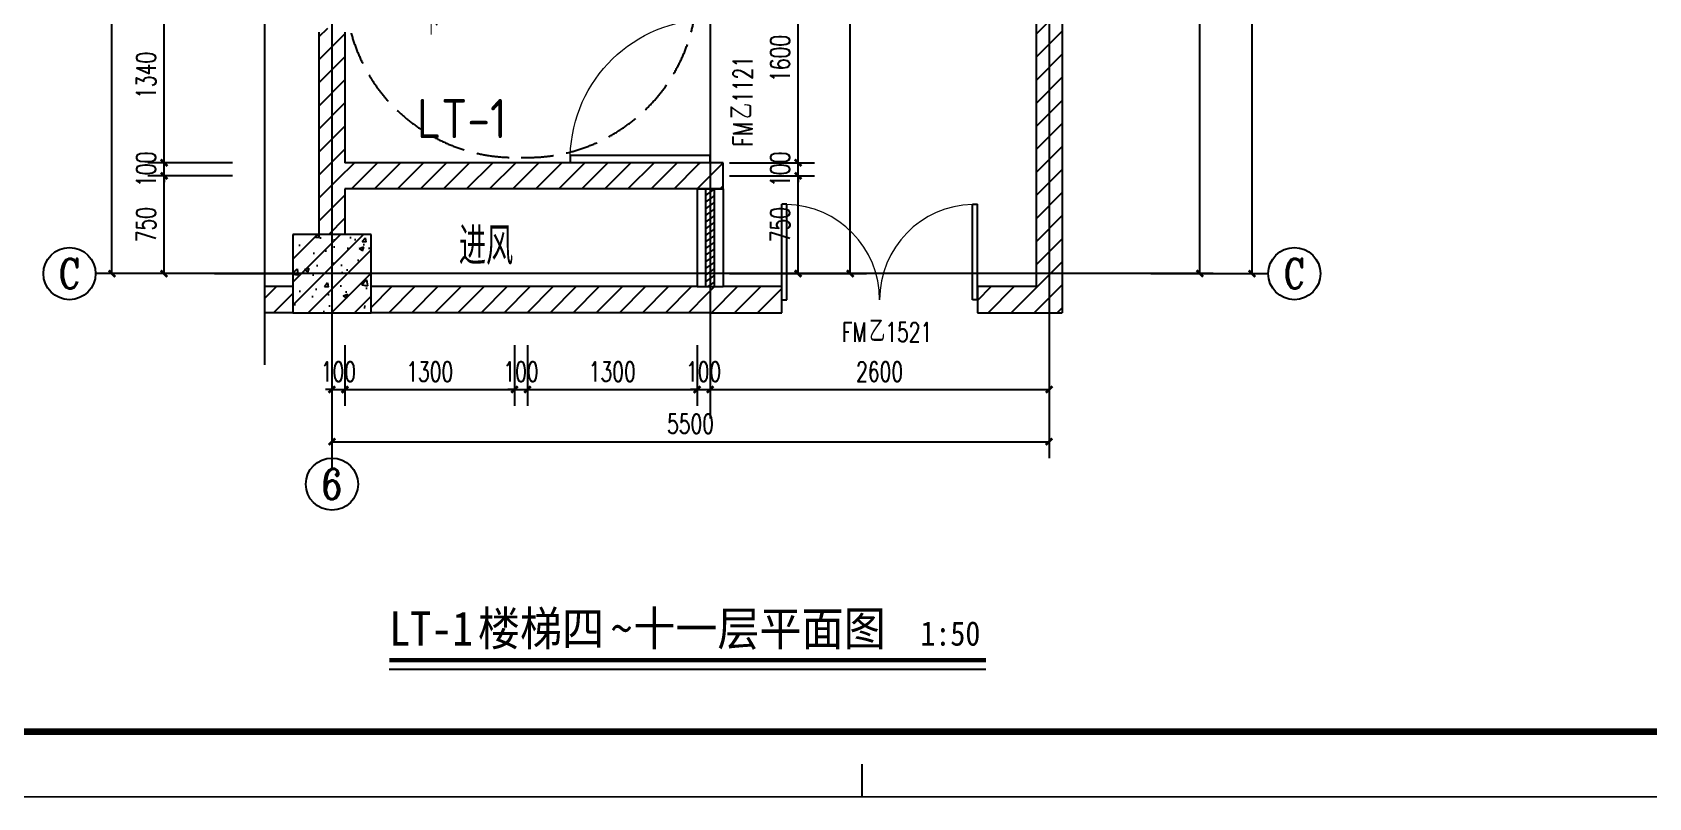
# Model space of a CAD drawing. Extents: x 1738711 to 2346805, y 1189731 to 2516152.
# Drawn here: x 1912870 to 1925265, y 1368210 to 1374078 of the extents above; entities that cross this region are included whole.
import ezdxf
from ezdxf.enums import TextEntityAlignment as Align

# ---------------------------------------------------------------- set-up
doc = ezdxf.new("R2010")
doc.units = 0
doc.header["$LTSCALE"] = 1000
doc.header["$MEASUREMENT"] = 0
doc.linetypes.add('DASH', pattern=[0.35, 0.25, -0.1])
doc.linetypes.add('复件 140224通州运河二期售楼部条件图_t3$0$X-ME SHAFT SH$0$X-B2$0$WATER_LINE', pattern=[0])
doc.layers.add('_0', color=7, linetype='Continuous', lineweight=25)
for name, color, linetype in [('AR-TEXT', 7, 'Continuous'), ('AXIS', 3, 'Continuous'), ('AXIS_TEXT', 7, 'Continuous'), ('COLUMN', 9, 'Continuous'), ('DIM_SYMB', 3, 'Continuous'), ('DOTE', 1, 'Continuous'), ('PUB_DIM', 3, 'Continuous'), ('PUB_HATCH', 8, 'Continuous'), ('PUB_TEXT', 7, 'Continuous'), ('TK', 4, 'Continuous'), ('WALL', 40, 'Continuous'), ('WINDOW', 144, 'Continuous'), ('WINDOW_TEXT', 7, 'Continuous'), ('看线', 8, 'Continuous')]:
    doc.layers.add(name, color=color, linetype=linetype)
doc.styles.add('_TCH_AXIS', font='COMPLEX', dxfattribs={"bigfont": 'GBCBIG'})
doc.styles.add('_TCH_DIM', font='SIMPLEX', dxfattribs={"bigfont": 'GBCBIG'})
doc.styles.add('_TCH_DIM_T3', font='SIMPLEX', dxfattribs={"width": 0.705882, "bigfont": 'GBCBIG'})
doc.styles.add('_TCH_WINDOW', font='SIMPLEX', dxfattribs={"height": 3.5, "bigfont": 'GBCBIG'})
doc.styles.add('COMPLEX', font='COMPLEX')
doc.styles.get("Standard").update_dxf_attribs({"font": 'gbenor.shx', "bigfont": 'gbcbig.shx'})
doc.styles.add('宋体', font='SIMSUN.TTF', dxfattribs={"width": 0.75})
doc.styles.add('黑体', font='simhei_0.ttf', dxfattribs={"width": 0.9})
doc.dimstyles.new('_TCH_ARCH&&50', dxfattribs={"dimtxt": 148.75, "dimasz": 50, "dimexe": 125, "dimexo": 150, "dimgap": 63.125, "dimtad": 1, "dimdec": 0, "dimzin": 0, "dimdsep": 46, "dimtxsty": '_TCH_DIM_T3', "dimblk": 'ARCHTICK', "dimcen": 0.09, "dimclrt": 7, "dimazin": 2, "dimtfac": 1, "dimtdec": 0, "dimtix": 1, "dimtmove": 2, "dimatfit": 3, "dimfxl": 50, "dimtolj": 1, "dimtzin": 0, "dimarcsym": 0})
pattern_1 = [(45, (0, 89.76), (-88.388383, 88.388383), [])]

# ---------------------------------------------------------------- blocks, each defined once
blk = doc.blocks.new('hearherherhr')
at = {"layer": '看线', "linetype": 'DASH'}
for centre, start, end in [((1981792, 1704275), 87.7958, 180), ((1981892, 1704275), 0, 92.2042)]:
    blk.add_arc(centre, 1300, start, end, dxfattribs=at)
blk = doc.blocks.new('hjashrtahreahe')
blk.add_line((42800, 0), (42800, 500))
at = {"const_width": 25}
blk.add_lwpolyline([(42800, 500), (42800, 0)], dxfattribs=at)
at = {"layer": 'TK', "color": 7, "const_width": 25}
blk.add_lwpolyline([(0, 59400), (84100, 59400), (84100, 0), (0, 0)], close=True, dxfattribs=at)
at = {"layer": 'TK', "color": 3, "const_width": 100}
blk.add_lwpolyline([(2500, 1000), (2500, 58400), (83100, 58400), (83100, 1000)], close=True, dxfattribs=at)
at = {"layer": 'TK', "style": '宋体', "width": 0.75}
for tag, height, p in [('项目负责人', 350, (6003, 57089)), ('专业负责人', 350, (6003, 56224)), ('设计人', 350, (6003, 55419)), ('版号1', 250, (77304, 22193)), ('时间1', 250, (82405, 22193)), ('版号2', 250, (77304, 21593)), ('时间2', 250, (82405, 21593)), ('版号3', 250, (77304, 20993)), ('时间3', 250, (82405, 20993)), ('建筑会签', 0.0001, (78978, 2403)), ('电气会签', 0.0001, (82128, 2403)), ('结构会签', 0.0001, (78978, 1803)), ('暖通会签', 0.0001, (82128, 1803)), ('给排水会签', 0.0001, (78978, 1250)), ('智能化会签', 0.0001, (82128, 1250))]:
    blk.add_attdef(tag, text='', height=height, dxfattribs=at).set_placement(p, align=Align.CENTER)
for tag, p in [('合作设计单位', (80816, 48986)), ('版号说明1', (79854, 22318)), ('版号说明2', (79854, 21718)), ('版号说明3', (79854, 21118)), ('浙江绿储科技有限公司', (80545, 16036)), ('百兆瓦级集中式熔盐储能关键', (80545, 14953)), ('设备研发及制造基地项目', (80545, 14603)), ('1#研发楼', (80545, 13636)), ('图名', (80545, 12436)), ('工程编号', (78978, 11461)), ('子项编号', (82128, 11461)), ('建筑', (78978, 10711)), ('图号', (82128, 10711)), ('施工图', (78978, 9961)), ('2023.03', (82128, 9961)), ('审定', (79353, 8461)), ('审核', (79353, 7711)), ('工程负责', (79353, 6961)), ('专业负责', (79353, 6211)), ('设计', (79353, 5461)), ('制图', (79353, 4711)), ('校对', (79353, 3961))]:
    blk.add_attdef(tag, text='', height=250, dxfattribs=at).set_placement(p, align=Align.MIDDLE_CENTER)
blk = doc.blocks.new('_ArchTick')
at = {"color": 0, "linetype": 'ByBlock', "const_width": 0.4}
blk.add_lwpolyline([(-0.5, -0.5), (0.5, 0.5)], dxfattribs=at)
blk = doc.blocks.new('*D1781')
at = {"layer": 'Defpoints', "color": 0, "transparency": 16777216}
for p in [(1918467, 1378828), (1919142, 1378828), (1918467, 1372228)]:
    blk.add_point(p, dxfattribs=at)
at = {"layer": 'PUB_DIM', "color": 0, "lineweight": -2, "transparency": 16777216}
for p, q in [((1918617, 1378828), (1919267, 1378828)), ((1919142, 1372228), (1919142, 1378828)), ((1918617, 1372228), (1919267, 1372228))]:
    blk.add_line(p, q, dxfattribs=at)
at = {"layer": 'PUB_DIM', "color": 0, "lineweight": -2, "transparency": 16777216, "xscale": 50, "yscale": 50, "zscale": 50}
for p, rotation in [((1919142, 1378828), 90), ((1919142, 1372228), 270)]:
    blk.add_blockref('_ArchTick', p, dxfattribs=dict(at, rotation=rotation))
at = {"layer": 'PUB_DIM', "color": 7, "transparency": 16777216, "insert": (1919004, 1375528), "char_height": 148.8, "attachment_point": 5, "rotation": 90, "style": '_TCH_DIM_T3'}
blk.add_mtext('\\A1;6600', dxfattribs=at)
blk = doc.blocks.new('*D1782')
at = {"layer": 'Defpoints', "color": 0, "transparency": 16777216}
for p in [(1918067, 1372978), (1918742, 1372978), (1918067, 1372228)]:
    blk.add_point(p, dxfattribs=at)
at = {"layer": 'PUB_DIM', "color": 0, "lineweight": -2, "transparency": 16777216}
for p, q in [((1918217, 1372978), (1918867, 1372978)), ((1918742, 1372228), (1918742, 1372978)), ((1918217, 1372228), (1918867, 1372228))]:
    blk.add_line(p, q, dxfattribs=at)
at = {"layer": 'PUB_DIM', "color": 0, "lineweight": -2, "transparency": 16777216, "xscale": 50, "yscale": 50, "zscale": 50}
for p, rotation in [((1918742, 1372978), 90), ((1918742, 1372228), 270)]:
    blk.add_blockref('_ArchTick', p, dxfattribs=dict(at, rotation=rotation))
at = {"layer": 'PUB_DIM', "color": 7, "transparency": 16777216, "insert": (1918604, 1372603), "char_height": 148.8, "attachment_point": 5, "rotation": 90, "style": '_TCH_DIM_T3'}
blk.add_mtext('\\A1;750', dxfattribs=at)
blk = doc.blocks.new('*D1783')
at = {"layer": 'Defpoints', "color": 0, "transparency": 16777216}
for p in [(1918067, 1373078), (1918742, 1373078), (1918067, 1372978)]:
    blk.add_point(p, dxfattribs=at)
at = {"layer": 'PUB_DIM', "color": 0, "lineweight": -2, "transparency": 16777216}
for p, q in [((1918217, 1373078), (1918867, 1373078)), ((1918742, 1373078), (1918742, 1373128)), ((1918742, 1372978), (1918742, 1373078)), ((1918217, 1372978), (1918867, 1372978)), ((1918742, 1372978), (1918742, 1372928))]:
    blk.add_line(p, q, dxfattribs=at)
at = {"layer": 'PUB_DIM', "color": 0, "lineweight": -2, "transparency": 16777216, "xscale": 50, "yscale": 50, "zscale": 50}
for p, rotation in [((1918742, 1373078), 270), ((1918742, 1372978), 90)]:
    blk.add_blockref('_ArchTick', p, dxfattribs=dict(at, rotation=rotation))
at = {"layer": 'PUB_DIM', "color": 7, "transparency": 16777216, "insert": (1918604, 1373028), "char_height": 148.8, "attachment_point": 5, "rotation": 90, "style": '_TCH_DIM_T3'}
blk.add_mtext('\\A1;100', dxfattribs=at)
blk = doc.blocks.new('*D1784')
at = {"layer": 'Defpoints', "color": 0, "transparency": 16777216}
for p in [(1918067, 1374678), (1918742, 1374678), (1918067, 1373078)]:
    blk.add_point(p, dxfattribs=at)
at = {"layer": 'PUB_DIM', "color": 0, "lineweight": -2, "transparency": 16777216}
for p, q in [((1918217, 1374678), (1918867, 1374678)), ((1918742, 1373078), (1918742, 1374678)), ((1918217, 1373078), (1918867, 1373078))]:
    blk.add_line(p, q, dxfattribs=at)
at = {"layer": 'PUB_DIM', "color": 0, "lineweight": -2, "transparency": 16777216, "xscale": 50, "yscale": 50, "zscale": 50}
for p, rotation in [((1918742, 1374678), 90), ((1918742, 1373078), 270)]:
    blk.add_blockref('_ArchTick', p, dxfattribs=dict(at, rotation=rotation))
at = {"layer": 'PUB_DIM', "color": 7, "transparency": 16777216, "insert": (1918604, 1373878), "char_height": 148.8, "attachment_point": 5, "rotation": 90, "style": '_TCH_DIM_T3'}
blk.add_mtext('\\A1;1600', dxfattribs=at)
blk = doc.blocks.new('*D1805')
at = {"layer": 'Defpoints', "color": 0, "transparency": 16777216}
for p in [(1921698, 1378828), (1922223, 1378828), (1921698, 1372228)]:
    blk.add_point(p, dxfattribs=at)
at = {"layer": 'PUB_DIM', "color": 0, "lineweight": -2, "transparency": 16777216}
for p, q in [((1921848, 1378828), (1922348, 1378828)), ((1922223, 1372228), (1922223, 1378828)), ((1921848, 1372228), (1922348, 1372228))]:
    blk.add_line(p, q, dxfattribs=at)
at = {"layer": 'PUB_DIM', "color": 0, "lineweight": -2, "transparency": 16777216, "xscale": 50, "yscale": 50, "zscale": 50}
for p, rotation in [((1922223, 1378828), 90), ((1922223, 1372228), 270)]:
    blk.add_blockref('_ArchTick', p, dxfattribs=dict(at, rotation=rotation))
at = {"layer": 'PUB_DIM', "color": 7, "transparency": 16777216, "insert": (1922085, 1375528), "char_height": 148.8, "attachment_point": 5, "rotation": 90, "style": '_TCH_DIM_T3'}
blk.add_mtext('\\A1;6600', dxfattribs=at)
blk = doc.blocks.new('*D1806')
at = {"layer": 'Defpoints', "color": 0, "transparency": 16777216}
for p in [(1921298, 1376428), (1921823, 1376428), (1921298, 1372228)]:
    blk.add_point(p, dxfattribs=at)
at = {"layer": 'PUB_DIM', "color": 0, "lineweight": -2, "transparency": 16777216}
for p, q in [((1921448, 1376428), (1921948, 1376428)), ((1921823, 1372228), (1921823, 1376428)), ((1921448, 1372228), (1921948, 1372228))]:
    blk.add_line(p, q, dxfattribs=at)
at = {"layer": 'PUB_DIM', "color": 0, "lineweight": -2, "transparency": 16777216, "xscale": 50, "yscale": 50, "zscale": 50}
for p, rotation in [((1921823, 1376428), 90), ((1921823, 1372228), 270)]:
    blk.add_blockref('_ArchTick', p, dxfattribs=dict(at, rotation=rotation))
at = {"layer": 'PUB_DIM', "color": 7, "transparency": 16777216, "insert": (1921685, 1374328), "char_height": 148.8, "attachment_point": 5, "rotation": 90, "style": '_TCH_DIM_T3'}
blk.add_mtext('\\A1;4200', dxfattribs=at)
blk = doc.blocks.new('*D1808')
at = {"layer": 'Defpoints', "color": 0, "transparency": 16777216}
for p in [(1913480, 1378828), (1914154, 1378828), (1914154, 1372228)]:
    blk.add_point(p, dxfattribs=at)
at = {"layer": 'PUB_DIM', "color": 0, "lineweight": -2, "transparency": 16777216}
for p, q in [((1914004, 1378828), (1913355, 1378828)), ((1913480, 1372228), (1913480, 1378828)), ((1914004, 1372228), (1913355, 1372228))]:
    blk.add_line(p, q, dxfattribs=at)
at = {"layer": 'PUB_DIM', "color": 0, "lineweight": -2, "transparency": 16777216, "xscale": 50, "yscale": 50, "zscale": 50}
for p, rotation in [((1913480, 1378828), 90), ((1913480, 1372228), 270)]:
    blk.add_blockref('_ArchTick', p, dxfattribs=dict(at, rotation=rotation))
at = {"layer": 'PUB_DIM', "color": 7, "transparency": 16777216, "insert": (1913342, 1375528), "char_height": 148.8, "attachment_point": 5, "rotation": 90, "style": '_TCH_DIM_T3'}
blk.add_mtext('\\A1;6600', dxfattribs=at)
blk = doc.blocks.new('*D1809')
at = {"layer": 'Defpoints', "color": 0, "transparency": 16777216}
for p in [(1913880, 1372978), (1914554, 1372978), (1914554, 1372228)]:
    blk.add_point(p, dxfattribs=at)
at = {"layer": 'PUB_DIM', "color": 0, "lineweight": -2, "transparency": 16777216}
for p, q in [((1914404, 1372978), (1913755, 1372978)), ((1913880, 1372228), (1913880, 1372978)), ((1914404, 1372228), (1913755, 1372228))]:
    blk.add_line(p, q, dxfattribs=at)
at = {"layer": 'PUB_DIM', "color": 0, "lineweight": -2, "transparency": 16777216, "xscale": 50, "yscale": 50, "zscale": 50}
for p, rotation in [((1913880, 1372978), 90), ((1913880, 1372228), 270)]:
    blk.add_blockref('_ArchTick', p, dxfattribs=dict(at, rotation=rotation))
at = {"layer": 'PUB_DIM', "color": 7, "transparency": 16777216, "insert": (1913742, 1372603), "char_height": 148.8, "attachment_point": 5, "rotation": 90, "style": '_TCH_DIM_T3'}
blk.add_mtext('\\A1;750', dxfattribs=at)
blk = doc.blocks.new('*D1810')
at = {"layer": 'Defpoints', "color": 0, "transparency": 16777216}
for p in [(1913880, 1373078), (1914554, 1373078), (1914554, 1372978)]:
    blk.add_point(p, dxfattribs=at)
at = {"layer": 'PUB_DIM', "color": 0, "lineweight": -2, "transparency": 16777216}
for p, q in [((1914404, 1373078), (1913755, 1373078)), ((1913880, 1373078), (1913880, 1373128)), ((1913880, 1372978), (1913880, 1373078)), ((1914404, 1372978), (1913755, 1372978)), ((1913880, 1372978), (1913880, 1372928))]:
    blk.add_line(p, q, dxfattribs=at)
at = {"layer": 'PUB_DIM', "color": 0, "lineweight": -2, "transparency": 16777216, "xscale": 50, "yscale": 50, "zscale": 50}
for p, rotation in [((1913880, 1373078), 270), ((1913880, 1372978), 90)]:
    blk.add_blockref('_ArchTick', p, dxfattribs=dict(at, rotation=rotation))
at = {"layer": 'PUB_DIM', "color": 7, "transparency": 16777216, "insert": (1913742, 1373028), "char_height": 148.8, "attachment_point": 5, "rotation": 90, "style": '_TCH_DIM_T3'}
blk.add_mtext('\\A1;100', dxfattribs=at)
blk = doc.blocks.new('*D1811')
at = {"layer": 'Defpoints', "color": 0, "transparency": 16777216}
for p in [(1913880, 1374418), (1914554, 1374418), (1914554, 1373078)]:
    blk.add_point(p, dxfattribs=at)
at = {"layer": 'PUB_DIM', "color": 0, "lineweight": -2, "transparency": 16777216}
for p, q in [((1914404, 1374418), (1913755, 1374418)), ((1913880, 1373078), (1913880, 1374418)), ((1914404, 1373078), (1913755, 1373078))]:
    blk.add_line(p, q, dxfattribs=at)
at = {"layer": 'PUB_DIM', "color": 0, "lineweight": -2, "transparency": 16777216, "xscale": 50, "yscale": 50, "zscale": 50}
for p, rotation in [((1913880, 1374418), 90), ((1913880, 1373078), 270)]:
    blk.add_blockref('_ArchTick', p, dxfattribs=dict(at, rotation=rotation))
at = {"layer": 'PUB_DIM', "color": 7, "transparency": 16777216, "insert": (1913742, 1373748), "char_height": 148.8, "attachment_point": 5, "rotation": 90, "style": '_TCH_DIM_T3'}
blk.add_mtext('\\A1;1340', dxfattribs=at)
blk = doc.blocks.new('*D1866')
at = {"layer": 'Defpoints', "color": 0, "transparency": 16777216}
for p in [(1915167, 1371428), (1920667, 1371428), (1920667, 1370939)]:
    blk.add_point(p, dxfattribs=at)
at = {"layer": 'PUB_DIM', "color": 0, "lineweight": -2, "transparency": 16777216}
for p, q in [((1915167, 1371278), (1915167, 1370814)), ((1920667, 1371278), (1920667, 1370814)), ((1915167, 1370939), (1920667, 1370939))]:
    blk.add_line(p, q, dxfattribs=at)
at = {"layer": 'PUB_DIM', "color": 0, "lineweight": -2, "transparency": 16777216, "xscale": 50, "yscale": 50, "zscale": 50, "rotation": 180}
blk.add_blockref('_ArchTick', (1915167, 1370939), dxfattribs=at)
at = {"layer": 'PUB_DIM', "color": 0, "lineweight": -2, "transparency": 16777216, "xscale": 50, "yscale": 50, "zscale": 50}
blk.add_blockref('_ArchTick', (1920667, 1370939), dxfattribs=at)
at = {"layer": 'PUB_DIM', "color": 7, "transparency": 16777216, "insert": (1917917, 1371076), "char_height": 148.8, "attachment_point": 5, "style": '_TCH_DIM_T3'}
blk.add_mtext('\\A1;5500', dxfattribs=at)
blk = doc.blocks.new('*D1867')
at = {"layer": 'Defpoints', "color": 0, "transparency": 16777216}
for p in [(1915167, 1371828), (1915267, 1371828), (1915267, 1371339)]:
    blk.add_point(p, dxfattribs=at)
at = {"layer": 'PUB_DIM', "color": 0, "lineweight": -2, "transparency": 16777216}
for p, q in [((1915167, 1371678), (1915167, 1371214)), ((1915267, 1371678), (1915267, 1371214)), ((1915167, 1371339), (1915117, 1371339)), ((1915167, 1371339), (1915267, 1371339)), ((1915267, 1371339), (1915317, 1371339))]:
    blk.add_line(p, q, dxfattribs=at)
at = {"layer": 'PUB_DIM', "color": 0, "lineweight": -2, "transparency": 16777216, "xscale": 50, "yscale": 50, "zscale": 50}
blk.add_blockref('_ArchTick', (1915167, 1371339), dxfattribs=at)
at = {"layer": 'PUB_DIM', "color": 0, "lineweight": -2, "transparency": 16777216, "xscale": 50, "yscale": 50, "zscale": 50, "rotation": 180}
blk.add_blockref('_ArchTick', (1915267, 1371339), dxfattribs=at)
at = {"layer": 'PUB_DIM', "color": 7, "transparency": 16777216, "insert": (1915217, 1371476), "char_height": 148.8, "attachment_point": 5, "style": '_TCH_DIM_T3'}
blk.add_mtext('\\A1;100', dxfattribs=at)
blk = doc.blocks.new('*D1868')
at = {"layer": 'Defpoints', "color": 0, "transparency": 16777216}
for p in [(1915267, 1371828), (1916567, 1371828), (1916567, 1371339)]:
    blk.add_point(p, dxfattribs=at)
at = {"layer": 'PUB_DIM', "color": 0, "lineweight": -2, "transparency": 16777216}
for p, q in [((1915267, 1371678), (1915267, 1371214)), ((1916567, 1371678), (1916567, 1371214)), ((1915267, 1371339), (1916567, 1371339))]:
    blk.add_line(p, q, dxfattribs=at)
at = {"layer": 'PUB_DIM', "color": 0, "lineweight": -2, "transparency": 16777216, "xscale": 50, "yscale": 50, "zscale": 50, "rotation": 180}
blk.add_blockref('_ArchTick', (1915267, 1371339), dxfattribs=at)
at = {"layer": 'PUB_DIM', "color": 0, "lineweight": -2, "transparency": 16777216, "xscale": 50, "yscale": 50, "zscale": 50}
blk.add_blockref('_ArchTick', (1916567, 1371339), dxfattribs=at)
at = {"layer": 'PUB_DIM', "color": 7, "transparency": 16777216, "insert": (1915917, 1371476), "char_height": 148.8, "attachment_point": 5, "style": '_TCH_DIM_T3'}
blk.add_mtext('\\A1;1300', dxfattribs=at)
blk = doc.blocks.new('*D1869')
at = {"layer": 'Defpoints', "color": 0, "transparency": 16777216}
for p in [(1916567, 1371828), (1916667, 1371828), (1916667, 1371339)]:
    blk.add_point(p, dxfattribs=at)
at = {"layer": 'PUB_DIM', "color": 0, "lineweight": -2, "transparency": 16777216}
for p, q in [((1916567, 1371678), (1916567, 1371214)), ((1916667, 1371678), (1916667, 1371214)), ((1916567, 1371339), (1916517, 1371339)), ((1916567, 1371339), (1916667, 1371339)), ((1916667, 1371339), (1916717, 1371339))]:
    blk.add_line(p, q, dxfattribs=at)
at = {"layer": 'PUB_DIM', "color": 0, "lineweight": -2, "transparency": 16777216, "xscale": 50, "yscale": 50, "zscale": 50}
blk.add_blockref('_ArchTick', (1916567, 1371339), dxfattribs=at)
at = {"layer": 'PUB_DIM', "color": 0, "lineweight": -2, "transparency": 16777216, "xscale": 50, "yscale": 50, "zscale": 50, "rotation": 180}
blk.add_blockref('_ArchTick', (1916667, 1371339), dxfattribs=at)
at = {"layer": 'PUB_DIM', "color": 7, "transparency": 16777216, "insert": (1916617, 1371476), "char_height": 148.8, "attachment_point": 5, "style": '_TCH_DIM_T3'}
blk.add_mtext('\\A1;100', dxfattribs=at)
blk = doc.blocks.new('*D1870')
at = {"layer": 'Defpoints', "color": 0, "transparency": 16777216}
for p in [(1916667, 1371828), (1917967, 1371828), (1917967, 1371339)]:
    blk.add_point(p, dxfattribs=at)
at = {"layer": 'PUB_DIM', "color": 0, "lineweight": -2, "transparency": 16777216}
for p, q in [((1916667, 1371678), (1916667, 1371214)), ((1917967, 1371678), (1917967, 1371214)), ((1916667, 1371339), (1917967, 1371339))]:
    blk.add_line(p, q, dxfattribs=at)
at = {"layer": 'PUB_DIM', "color": 0, "lineweight": -2, "transparency": 16777216, "xscale": 50, "yscale": 50, "zscale": 50, "rotation": 180}
blk.add_blockref('_ArchTick', (1916667, 1371339), dxfattribs=at)
at = {"layer": 'PUB_DIM', "color": 0, "lineweight": -2, "transparency": 16777216, "xscale": 50, "yscale": 50, "zscale": 50}
blk.add_blockref('_ArchTick', (1917967, 1371339), dxfattribs=at)
at = {"layer": 'PUB_DIM', "color": 7, "transparency": 16777216, "insert": (1917317, 1371476), "char_height": 148.8, "attachment_point": 5, "style": '_TCH_DIM_T3'}
blk.add_mtext('\\A1;1300', dxfattribs=at)
blk = doc.blocks.new('*D1871')
at = {"layer": 'Defpoints', "color": 0, "transparency": 16777216}
for p in [(1917967, 1371828), (1918067, 1371828), (1918067, 1371339)]:
    blk.add_point(p, dxfattribs=at)
at = {"layer": 'PUB_DIM', "color": 0, "lineweight": -2, "transparency": 16777216}
for p, q in [((1917967, 1371678), (1917967, 1371214)), ((1918067, 1371678), (1918067, 1371214)), ((1917967, 1371339), (1917917, 1371339)), ((1917967, 1371339), (1918067, 1371339)), ((1918067, 1371339), (1918117, 1371339))]:
    blk.add_line(p, q, dxfattribs=at)
at = {"layer": 'PUB_DIM', "color": 0, "lineweight": -2, "transparency": 16777216, "xscale": 50, "yscale": 50, "zscale": 50}
blk.add_blockref('_ArchTick', (1917967, 1371339), dxfattribs=at)
at = {"layer": 'PUB_DIM', "color": 0, "lineweight": -2, "transparency": 16777216, "xscale": 50, "yscale": 50, "zscale": 50, "rotation": 180}
blk.add_blockref('_ArchTick', (1918067, 1371339), dxfattribs=at)
at = {"layer": 'PUB_DIM', "color": 7, "transparency": 16777216, "insert": (1918017, 1371476), "char_height": 148.8, "attachment_point": 5, "style": '_TCH_DIM_T3'}
blk.add_mtext('\\A1;100', dxfattribs=at)
blk = doc.blocks.new('*D1872')
at = {"layer": 'Defpoints', "color": 0, "transparency": 16777216}
for p in [(1918067, 1371828), (1920667, 1371828), (1920667, 1371339)]:
    blk.add_point(p, dxfattribs=at)
at = {"layer": 'PUB_DIM', "color": 0, "lineweight": -2, "transparency": 16777216}
for p, q in [((1918067, 1371678), (1918067, 1371214)), ((1920667, 1371678), (1920667, 1371214)), ((1918067, 1371339), (1920667, 1371339))]:
    blk.add_line(p, q, dxfattribs=at)
at = {"layer": 'PUB_DIM', "color": 0, "lineweight": -2, "transparency": 16777216, "xscale": 50, "yscale": 50, "zscale": 50, "rotation": 180}
blk.add_blockref('_ArchTick', (1918067, 1371339), dxfattribs=at)
at = {"layer": 'PUB_DIM', "color": 0, "lineweight": -2, "transparency": 16777216, "xscale": 50, "yscale": 50, "zscale": 50}
blk.add_blockref('_ArchTick', (1920667, 1371339), dxfattribs=at)
at = {"layer": 'PUB_DIM', "color": 7, "transparency": 16777216, "insert": (1919367, 1371476), "char_height": 148.8, "attachment_point": 5, "style": '_TCH_DIM_T3'}
blk.add_mtext('\\A1;2600', dxfattribs=at)
blk = doc.blocks.new('$DorLib2D$00000002')
for p, q in [((-0.5, 0), (-0.5, 0.4875)), ((-0.475, 0.4875), (-0.5, 0.4875)), ((-0.475, 0), (-0.475, 0.4875)), ((0.475, 0), (0.475, 0.4875)), ((0.475, 0.4875), (0.5, 0.4875)), ((0.5, 0), (0.5, 0.4875)), ((-0.5, 0), (-0.475, 0)), ((0.5, 0), (0.475, 0))]:
    blk.add_line(p, q)
at = {"lineweight": 13}
for centre, start, end in [((-0.4875, 0), 0, 88.53072), ((0.4875, 0), 91.46928, 180)]:
    blk.add_arc(centre, 0.4875, start, end, dxfattribs=at)
blk = doc.blocks.new('$DorLib2D$00000001')
for p, q in [((0.45, 0.975), (0.5, 0.975)), ((0.45, 0), (0.45, 0.975)), ((0.5, 0), (0.5, 0.975)), ((0.5, 0), (0.45, 0))]:
    blk.add_line(p, q)
at = {"lineweight": 13}
blk.add_arc((0.475, 0), 0.975, 91.4693, 180, dxfattribs=at)
blk = doc.blocks.new('$WINLIB2D$00000039')
at = {"color": 0}
for points in [[(-0.5, 0.5), (-0.5, -0.5)], [(0.5, 0.5), (-0.5, 0.5)], [(0.5, -0.5), (0.5, 0.5)], [(-0.5, 0.167), (0.5, 0.167)], [(-0.384, -0.167), (-0.448, 0.167)], [(-0.316, -0.167), (-0.38, 0.167)], [(-0.248, -0.167), (-0.312, 0.167)], [(-0.18, -0.167), (-0.244, 0.167)], [(-0.112, -0.167), (-0.176, 0.167)], [(-0.044, -0.167), (-0.108, 0.167)], [(0.024, -0.167), (-0.04, 0.167)], [(0.092, -0.167), (0.028, 0.167)], [(0.16, -0.167), (0.096, 0.167)], [(0.228, -0.167), (0.164, 0.167)], [(0.296, -0.167), (0.232, 0.167)], [(0.364, -0.167), (0.3, 0.167)], [(0.432, -0.167), (0.368, 0.167)], [(0.5, -0.167), (0.436, 0.167)], [(-0.452, -0.167), (-0.5, 0.084)], [(-0.5, -0.167), (0.5, -0.167)], [(0.5, -0.5), (-0.5, -0.5)]]:
    blk.add_lwpolyline(points, dxfattribs=at)
blk = doc.blocks.new('_AXISO')
blk.add_circle((0, 0), 0.5)
at = {"layer": 'AXIS_TEXT', "style": 'COMPLEX', "width": 1.041667}
blk.add_attdef('A', text='', height=0.56, dxfattribs=at).set_placement((-0.25, -0.28), (0.25, -0.28), align=Align.FIT)

msp = doc.modelspace()

# ---------------------------------------------------------------- hatches: boundary and pattern name
at = {"layer": 'PUB_HATCH'}
h = msp.add_hatch(dxfattribs=at)
h.set_pattern_fill('普通砖', color=256, scale=50, style=0)
h.set_pattern_definition(pattern_1)
h.paths.add_polyline_path([(1920767.3, 1376527.9), (1920567.3, 1376527.9), (1920567.3, 1372127.9), (1920767.3, 1371927.9)])
h = msp.add_hatch(dxfattribs=at)
h.set_pattern_fill('普通砖', color=256, scale=50, style=0)
h.set_pattern_definition(pattern_1)
h.paths.add_polyline_path([(1915134, 1374111.2), (1915067.3, 1374077.9), (1915067.3, 1372977.9), (1915200.6, 1372977.9), (1915267.3, 1373077.9), (1915267.3, 1374077.9)])
h = msp.add_hatch(dxfattribs=at)
h.set_pattern_fill('普通砖', color=256, scale=50, style=0)
h.set_pattern_definition(pattern_1)
h.paths.add_polyline_path([(1918034, 1372977.9), (1917967.3, 1373077.9), (1915267.3, 1373077.9), (1915200.6, 1372977.9), (1915267.3, 1372877.9), (1917967.3, 1372877.9)])
h = msp.add_hatch(dxfattribs=at)
h.set_pattern_fill('普通砖', color=256, scale=50, style=0)
h.set_pattern_definition(pattern_1)
h.paths.add_polyline_path([(1918167.3, 1372977.9), (1918167.3, 1373077.9), (1917967.3, 1373077.9), (1918034, 1372977.9)])
h = msp.add_hatch(dxfattribs=at)
h.set_pattern_fill('普通砖', color=256, scale=50, style=0)
h.set_pattern_definition(pattern_1)
h.paths.add_polyline_path([(1915067.3, 1372527.9), (1915267.3, 1372527.9), (1915267.3, 1372877.9), (1915200.6, 1372977.9), (1915067.3, 1372977.9)])
h = msp.add_hatch(dxfattribs=at)
h.set_pattern_fill('普通砖', color=256, scale=50, style=0)
h.set_pattern_definition(pattern_1)
h.paths.add_polyline_path([(1917967.3, 1372877.9), (1918167.3, 1372877.9), (1918167.3, 1372977.9), (1918034, 1372977.9)])
at = {"layer": 'PUB_HATCH', "linetype": '复件 140224通州运河二期售楼部条件图_t3$0$X-ME SHAFT SH$0$X-B2$0$WATER_LINE'}
h = msp.add_hatch(dxfattribs=at)
h.set_pattern_fill('钢筋混凝土', color=256, scale=50, style=0)
h.set_pattern_definition([(45, (0, 0), (-88.3883476, 88.3883476), []), (50, (0, 0), (358.63009, -31.376067), [37.5, -412.5]), (355, (0, 0), (-69.375667, 376.096067), [30, -330]), (100.4514, (29.9, -2.6), (289.25469, 344.71977), [31.870095, -350.571056]), (46.1842, (0, 100), (533.620524, -82.75951), [56.25, -618.75]), (96.6356, (44.47, 93.1), (467.33135, 487.05894), [47.80514, -525.8565]), (351.1842, (0, 100), (467.33097, 487.0593), [45, -495]), (21, (50, 75), (298.453526, -201.309445), [37.5, -412.5]), (326, (50, 75), (121.657666, 362.57502), [30, -330]), (71.4514, (74.87, 58.22), (420.111314, 161.26525), [31.870095, -350.571056]), (37.5, (0, 0), (6.079928, 166.446927), [0, -326, 0, -335, 0, -331.25]), (7.5, (0, 0), (131.534769, 197.205856), [0, -191, 0, -318.5, 0, -126.25]), (327.5, (-111.5, 0), (266.911218, -11.277436), [0, -125, 0, -390, 0, -517.5]), (317.5, (-161.5, 0), (291.593085, 50.052491), [0, -162.5, 0, -259, 0, -367.5])])
h.paths.add_polyline_path([(1914867.3, 1371927.9), (1915467.3, 1371927.9), (1915467.3, 1372527.9), (1914867.3, 1372527.9)])
at = {"layer": 'PUB_HATCH'}
h = msp.add_hatch(dxfattribs=at)
h.set_pattern_fill('普通砖', color=256, scale=50, style=0)
h.set_pattern_definition(pattern_1)
h.paths.add_polyline_path([(1914867.3, 1371927.9), (1914867.3, 1372127.9), (1914653.8, 1372127.9), (1914653.8, 1371927.9)])
h = msp.add_hatch(dxfattribs=at)
h.set_pattern_fill('普通砖', color=256, scale=50, style=0)
h.set_pattern_definition(pattern_1)
h.paths.add_polyline_path([(1918067.3, 1372061.2), (1917967.3, 1372127.9), (1915467.3, 1372127.9), (1915467.3, 1371927.9), (1918067.3, 1371927.9)])
h = msp.add_hatch(dxfattribs=at)
h.set_pattern_fill('普通砖', color=256, scale=50, style=0)
h.set_pattern_definition(pattern_1)
h.paths.add_polyline_path([(1918167.3, 1372127.9), (1917967.3, 1372127.9), (1918067.3, 1372061.2)])
h = msp.add_hatch(dxfattribs=at)
h.set_pattern_fill('普通砖', color=256, scale=50, style=0)
h.set_pattern_definition(pattern_1)
h.paths.add_polyline_path([(1918067.3, 1371927.9), (1918617.3, 1371927.9), (1918617.3, 1372127.9), (1918167.3, 1372127.9), (1918067.3, 1372061.2)])
h = msp.add_hatch(dxfattribs=at)
h.set_pattern_fill('普通砖', color=256, scale=50, style=0)
h.set_pattern_definition(pattern_1)
h.paths.add_polyline_path([(1920567.3, 1372127.9), (1920117.3, 1372127.9), (1920117.3, 1371927.9), (1920767.3, 1371927.9)])

# ---------------------------------------------------------------- linework, layer by layer
at = {"layer": 'AXIS'}
for p, q in [((1913854.7, 1372227.9), (1913354.7, 1372227.9)), ((1921847.8, 1372227.9), (1922347.8, 1372227.9)), ((1915167.3, 1371313.9), (1915167.3, 1370813.9))]:
    msp.add_line(p, q, dxfattribs=at)
at = {"layer": 'COLUMN', "linetype": '复件 140224通州运河二期售楼部条件图_t3$0$X-ME SHAFT SH$0$X-B2$0$WATER_LINE'}
for p, q in [((1915467.3, 1372527.9), (1914867.3, 1372527.9)), ((1914867.3, 1372527.9), (1914867.3, 1371927.9)), ((1915467.3, 1371927.9), (1915467.3, 1372527.9)), ((1914867.3, 1371927.9), (1915467.3, 1371927.9))]:
    msp.add_line(p, q, dxfattribs=at)
at = {"layer": 'DIM_SYMB'}
for points in [[(1914653.8, 1371528.2), (1914653.8, 1375558.3), (1914548.8, 1375596.6), (1914758.8, 1375633.6), (1914653.8, 1375670.8), (1914653.8, 1379701)], [(1915606.4, 1369193.8), (1920183, 1369193.8)]]:
    msp.add_lwpolyline(points, dxfattribs=at)
at = {"layer": 'DIM_SYMB', "const_width": 35}
msp.add_lwpolyline([(1915606.4, 1369263.8), (1920183, 1369263.8)], dxfattribs=at)
at = {"layer": 'DOTE'}
for p, q in [((1915167.3, 1379988.3), (1915167.3, 1370726.1)), ((1918067.3, 1380049.6), (1918067.3, 1371115.9)), ((1920667.3, 1380049.6), (1920667.3, 1371115.9)), ((1921926, 1372227.9), (1914194.1, 1372227.9))]:
    msp.add_line(p, q, dxfattribs=at)
at = {"layer": 'WALL'}
for p, q in [((1920567.3, 1376527.9), (1920567.3, 1372127.9)), ((1920767.3, 1376527.9), (1920767.3, 1371927.9)), ((1915067.3, 1374077.9), (1915067.3, 1372977.9)), ((1915267.3, 1374077.9), (1915267.3, 1373077.9)), ((1917967.3, 1373077.9), (1915267.3, 1373077.9)), ((1918167.3, 1373077.9), (1917967.3, 1373077.9)), ((1918167.3, 1372977.9), (1918167.3, 1373077.9)), ((1915067.3, 1372977.9), (1915067.3, 1372527.9)), ((1918167.3, 1372877.9), (1918167.3, 1372977.9)), ((1917967.3, 1372877.9), (1915267.3, 1372877.9)), ((1915267.3, 1372877.9), (1915267.3, 1372527.9)), ((1917967.3, 1372877.9), (1918167.3, 1372877.9)), ((1914867.3, 1372127.9), (1914653.8, 1372127.9)), ((1914653.8, 1371927.9), (1914653.8, 1372127.9)), ((1917967.3, 1372127.9), (1915467.3, 1372127.9)), ((1917967.3, 1372127.9), (1918167.3, 1372127.9)), ((1918617.3, 1372127.9), (1918167.3, 1372127.9)), ((1918617.3, 1371927.9), (1918617.3, 1372127.9)), ((1920567.3, 1372127.9), (1920117.3, 1372127.9)), ((1920117.3, 1372127.9), (1920117.3, 1371927.9)), ((1914867.3, 1371927.9), (1914653.8, 1371927.9)), ((1918067.3, 1371927.9), (1915467.3, 1371927.9)), ((1918067.3, 1371927.9), (1918617.3, 1371927.9)), ((1920117.3, 1371927.9), (1920767.3, 1371927.9))]:
    msp.add_line(p, q, dxfattribs=at)
at = {"layer": '看线'}
msp.add_line((1914267.3, 1372227.9), (1914867.3, 1372227.9), dxfattribs=at)

# ---------------------------------------------------------------- block references
at = {"xscale": 0.5, "yscale": 0.5, "zscale": 0.5}
msp.add_blockref('hjashrtahreahe', (1897833.1, 1368216), dxfattribs=at)
at = {"layer": '_0', "rotation": 180}
msp.add_blockref('hearherherhr', (3898459.2, 3078693.3), dxfattribs=at)
at = {"layer": 'AXIS'}
ref = msp.add_blockref('_AXISO', (1913154.7, 1372227.9), dxfattribs=dict(at, xscale=400, yscale=400, zscale=400))
ref.add_attrib('A', 'C', dxfattribs={"layer": 'AXIS_TEXT', "ltscale": 0.5, "height": 227.8, "style": '_TCH_AXIS'}).set_placement((1913073.4, 1372114), (1913236.1, 1372114), align=Align.FIT)
ref = msp.add_blockref('_AXISO', (1922547.8, 1372227.9), dxfattribs=dict(at, xscale=400, yscale=400, zscale=400))
ref.add_attrib('A', 'C', dxfattribs={"layer": 'AXIS_TEXT', "ltscale": 0.5, "height": 227.8, "style": '_TCH_AXIS'}).set_placement((1922466.4, 1372114), (1922629.2, 1372114), align=Align.FIT)
ref = msp.add_blockref('_AXISO', (1915167.3, 1370613.9), dxfattribs=dict(at, xscale=400, yscale=400, zscale=400))
ref.add_attrib('A', '6', dxfattribs={"layer": 'AXIS_TEXT', "ltscale": 0.5, "height": 233, "style": '_TCH_AXIS'}).set_placement((1915089.7, 1370497.4), (1915245, 1370497.4), align=Align.FIT)
at = {"layer": 'WINDOW'}
for name, p, xscale, yscale, zscale, rotation in [('$DorLib2D$00000001', (1918067.3, 1373627.9), 1100, -1100, 1100, 269.9999998401752), ('$WINLIB2D$00000039', (1918067.3, 1372502.9), -749.999979857821, -199.9999999743886, -749.999979857821, 269.9999998401842), ('$DorLib2D$00000002', (1919367.3, 1372027.9), -1500, -1500, -1500, 180)]:
    msp.add_blockref(name, p, dxfattribs=dict(at, xscale=xscale, yscale=yscale, zscale=zscale, rotation=rotation))

# ---------------------------------------------------------------- texts
at = {"layer": 'AR-TEXT'}
for s, height, p in [('LT-1', 300, (1915820.4, 1373266.7)), ('进风', 289.36, (1916140.5, 1372294.5))]:
    msp.add_text(s, height=height, dxfattribs=at).set_placement(p)
at = {"layer": 'PUB_TEXT', "color": 7, "style": '_TCH_DIM'}
msp.add_text('下', height=168.8, dxfattribs=at).set_placement((1915869.8, 1374060.4))
at = {"layer": 'PUB_TEXT', "color": 7, "style": '黑体', "width": 0.9}
for s, height, p in [('LT-1', 262.87, (1915606.4, 1369375.1)), ('楼梯四', 262.87, (1916286.9, 1369375.1)), ('十一层平面图', 262.87, (1917477.8, 1369375.1)), ('~', 262.9, (1917307.7, 1369375.1)), ('1:50', 187.76, (1919680.1, 1369375.1))]:
    msp.add_text(s, height=height, dxfattribs=at).set_placement(p)
at = {"layer": 'WINDOW_TEXT', "style": '_TCH_WINDOW', "width": 0.705882}
for s, p in [('1121', (1918392.5, 1373536.5)), ('FM', (1918392.5, 1373203.6))]:
    msp.add_text(s, height=148.75, rotation=90, dxfattribs=at).set_placement(p)
at = {"layer": 'WINDOW_TEXT', "style": '_TCH_WINDOW'}
msp.add_text('乙', height=168.8, rotation=90, dxfattribs=at).set_placement((1918392.5, 1373413.6))
at = {"layer": 'WINDOW_TEXT', "style": '_TCH_WINDOW', "width": 0.705882}
for s, p in [('FM', (1919077.7, 1371704.2)), ('1521', (1919410.6, 1371704.2))]:
    msp.add_text(s, height=148.75, dxfattribs=at).set_placement(p)
at = {"layer": 'WINDOW_TEXT', "style": '_TCH_WINDOW'}
msp.add_text('乙', height=168.8, dxfattribs=at).set_placement((1919287.7, 1371704.2))

# ---------------------------------------------------------------- dimensions: what is measured, and where the dimension line sits
at = {"layer": 'PUB_DIM'}
for p1, p2, distance, picture, middle in [((1914154.3, 1372227.9), (1914154.3, 1378827.9), 674.6, '*D1808', (1913342.2, 1375527.9)), ((1918467.3, 1372227.9), (1918467.3, 1378827.9), -674.6, '*D1781', (1919004.4, 1375527.9)), ((1921697.7, 1372227.9), (1921697.7, 1378827.9), -525.1, '*D1805', (1922085.3, 1375527.9)), ((1921297.7, 1372227.9), (1921297.7, 1376427.9), -525.1, '*D1806', (1921685.3, 1374327.9)), ((1918067.3, 1373077.9), (1918067.3, 1374677.9), -674.6, '*D1784', (1918604.4, 1373877.9)), ((1914554.3, 1373077.9), (1914554.3, 1374417.9), 674.6, '*D1811', (1913742.2, 1373747.9)), ((1914554.3, 1372977.9), (1914554.3, 1373077.9), 674.6, '*D1810', (1913742.2, 1373027.9)), ((1918067.3, 1372977.9), (1918067.3, 1373077.9), -674.6, '*D1783', (1918604.4, 1373027.9)), ((1914554.3, 1372227.9), (1914554.3, 1372977.9), 674.6, '*D1809', (1913742.2, 1372602.9)), ((1918067.3, 1372227.9), (1918067.3, 1372977.9), -674.6, '*D1782', (1918604.4, 1372602.9)), ((1915167.3, 1371827.9), (1915267.3, 1371827.9), -489, '*D1867', (1915217.3, 1371476.4)), ((1915267.3, 1371827.9), (1916567.3, 1371827.9), -489, '*D1868', (1915917.3, 1371476.4)), ((1916567.3, 1371827.9), (1916667.3, 1371827.9), -489, '*D1869', (1916617.3, 1371476.4)), ((1916667.3, 1371827.9), (1917967.3, 1371827.9), -489, '*D1870', (1917317.3, 1371476.4)), ((1917967.3, 1371827.9), (1918067.3, 1371827.9), -489, '*D1871', (1918017.3, 1371476.4)), ((1918067.3, 1371827.9), (1920667.3, 1371827.9), -489, '*D1872', (1919367.3, 1371476.4)), ((1915167.3, 1371427.9), (1920667.3, 1371427.9), -489, '*D1866', (1917917.3, 1371076.4))]:
    dim = msp.add_aligned_dim(p1=p1, p2=p2, distance=distance, dimstyle='_TCH_ARCH&&50', dxfattribs=at)
    dim.commit()
    dim.dimension.update_dxf_attribs({"geometry": picture, "text_midpoint": middle})

doc.saveas('drawing.dxf')
